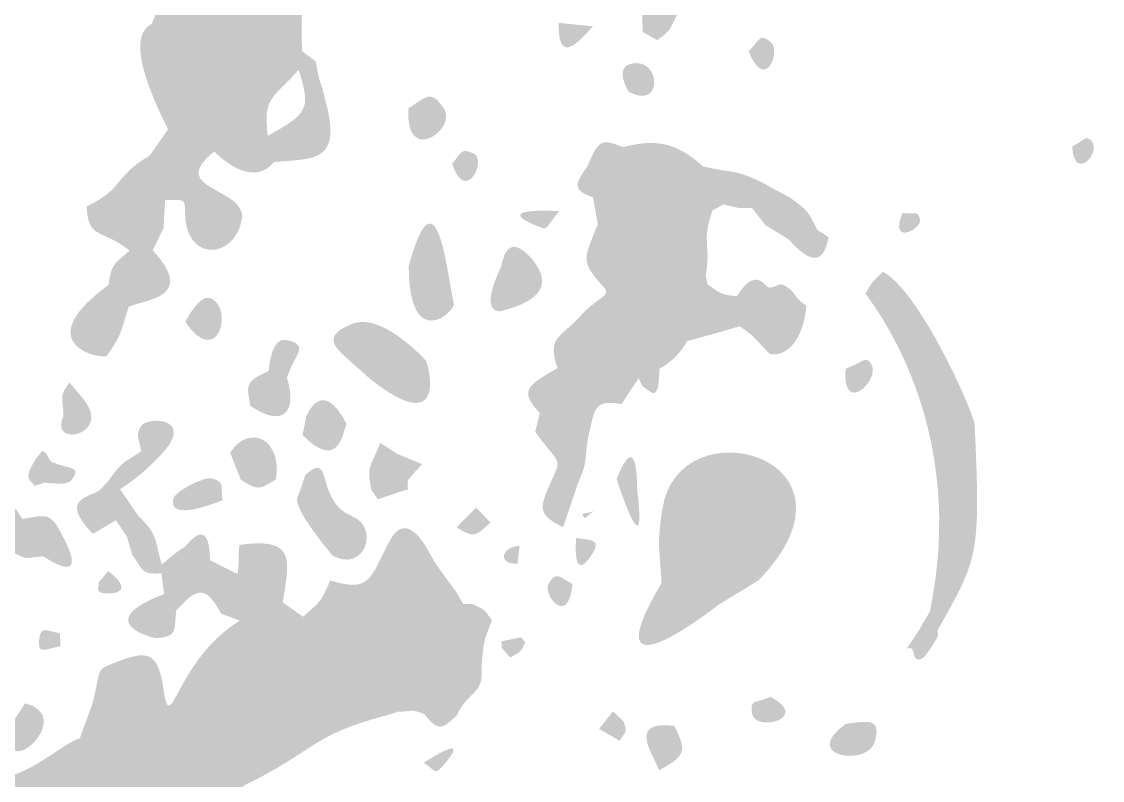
# Model space of a CAD drawing. Header units: millimetres. Extents: x 554 to 734, y 0 to 123.
# Drawn here: x 713.1 to 731.3, y 98.57 to 111.34 of the extents above; entities that cross this region are included whole.
import ezdxf

# ---------------------------------------------------------------- set-up
doc = ezdxf.new("R2010")
doc.units = ezdxf.units.MM

msp = doc.modelspace()

# ---------------------------------------------------------------- hatches: boundary and pattern name
at = {"true_color": 0x080808, "transparency": 33554687}
h = msp.add_hatch(color=18, dxfattribs=at)
edge = h.paths.add_edge_path(flags=0)
edge.add_spline(control_points=[(717.574, 114.897), (718.797, 115.272), (720.474, 114.894), (719.199, 114.285), (719.199, 114.285), (719.12, 114.128), (719.12, 114.128), (719.12, 114.128), (719.301, 113.96), (719.301, 113.96), (718.221, 112.347), (717.731, 112.502), (717.828, 110.841), (717.828, 110.841), (717.767, 110.532), (717.767, 110.532), (717.329, 110.041), (717.165, 110.084), (717.248, 109.422), (717.248, 109.422), (717.356, 108.982), (717.356, 108.982), (716.973, 108.52), (716.404, 109.101), (716.347, 109.159), (716.347, 109.159), (716.166, 109.893), (716.166, 109.893), (716.098, 110.755), (715.931, 110.832), (716.534, 111.467), (716.652, 111.633), (716.632, 111.621), (716.752, 111.774), (717.525, 112.754), (716.321, 111.563), (715.375, 111.507), (714.139, 111.906), (714.197, 112.61), (715.38, 113.142), (715.926, 113.237), (715.91, 113.088), (716.465, 113.183), (717.21, 113.31), (716.728, 113.731), (717.169, 114.34), (717.169, 114.34), (717.574, 114.897), (717.574, 114.897)], knot_values=[0, 0, 0, 0, 1, 1, 1, 2, 2, 2, 3, 3, 3, 4, 4, 4, 5, 5, 5, 6, 6, 6, 7, 7, 7, 8, 8, 8, 9, 9, 9, 10, 10, 10, 11, 11, 11, 12, 12, 12, 13, 13, 13, 14, 14, 14, 15, 15, 15, 16, 16, 16, 16], degree=3, periodic=1)
h = msp.add_hatch(color=18, dxfattribs=at)
edge = h.paths.add_edge_path(flags=0)
edge.add_spline(control_points=[(715.375, 111.507), (716.321, 111.563), (717.525, 112.754), (716.752, 111.774), (716.632, 111.621), (716.652, 111.633), (716.534, 111.467), (715.931, 110.832), (716.098, 110.755), (716.166, 109.893), (716.07, 109.818), (716.077, 109.83), (715.569, 109.531), (714.81, 111.029), (715.171, 111.234), (715.295, 111.305), (715.295, 111.305), (715.375, 111.507), (715.375, 111.507)], knot_values=[0, 0, 0, 0, 1, 1, 1, 2, 2, 2, 3, 3, 3, 4, 4, 4, 5, 5, 5, 6, 6, 6, 6], degree=3, periodic=1)
h = msp.add_hatch(color=18, dxfattribs=at)
edge = h.paths.add_edge_path(flags=0)
edge.add_spline(control_points=[(723.73, 111.69), (724.139, 111.458), (724.137, 111.46), (724.139, 111.459), (724.005, 111.201), (724.035, 111.196), (723.804, 111.032), (723.804, 111.032), (723.56, 111.167), (723.56, 111.167), (723.56, 111.167), (723.55, 111.458), (723.55, 111.458), (723.55, 111.458), (723.73, 111.69), (723.73, 111.69)], knot_values=[0, 0, 0, 0, 1, 1, 1, 2, 2, 2, 3, 3, 3, 4, 4, 4, 5, 5, 5, 5], degree=3, periodic=1)
h = msp.add_hatch(color=18, dxfattribs=at)
edge = h.paths.add_edge_path(flags=0)
edge.add_spline(control_points=[(722.146, 111.323), (722.146, 111.323), (722.728, 111.264), (722.728, 111.264), (722.624, 111.191), (722.124, 110.469), (722.146, 111.323)], knot_values=[0, 0, 0, 0, 1, 1, 1, 2, 2, 2, 2], degree=3, periodic=1)
h = msp.add_hatch(color=18, dxfattribs=at)
edge = h.paths.add_edge_path(flags=0)
edge.add_spline(control_points=[(725.341, 110.846), (725.528, 111.018), (725.514, 111.169), (725.72, 110.994), (725.889, 110.849), (725.623, 110.139), (725.341, 110.846)], knot_values=[0, 0, 0, 0, 1, 1, 1, 2, 2, 2, 2], degree=3, periodic=1)
h = msp.add_hatch(color=18, dxfattribs=at)
edge = h.paths.add_edge_path(flags=0)
edge.add_spline(control_points=[(717.828, 110.841), (717.828, 110.841), (718.055, 110.677), (718.055, 110.677), (718.055, 110.677), (718.084, 110.52), (718.084, 110.52), (718.084, 110.52), (718.118, 110.364), (718.118, 110.364), (718.118, 110.364), (718.169, 110.207), (718.169, 110.207), (718.169, 110.207), (718.209, 110.05), (718.209, 110.05), (718.513, 108.966), (718.041, 109.042), (717.356, 108.982), (717.356, 108.982), (717.248, 109.422), (717.248, 109.422), (717.888, 109.784), (717.995, 109.846), (717.767, 110.532), (717.767, 110.532), (717.828, 110.841), (717.828, 110.841)], knot_values=[0, 0, 0, 0, 1, 1, 1, 2, 2, 2, 3, 3, 3, 4, 4, 4, 5, 5, 5, 6, 6, 6, 7, 7, 7, 8, 8, 8, 9, 9, 9, 9], degree=3, periodic=1)
h = msp.add_hatch(color=18, dxfattribs=at)
edge = h.paths.add_edge_path(flags=0)
edge.add_spline(control_points=[(723.321, 110.167), (723.302, 110.2), (723.077, 110.572), (723.374, 110.637), (723.871, 110.746), (723.908, 109.833), (723.321, 110.167)], knot_values=[0, 0, 0, 0, 1, 1, 1, 2, 2, 2, 2], degree=3, periodic=1)
h = msp.add_hatch(color=18, dxfattribs=at)
edge = h.paths.add_edge_path(flags=0)
edge.add_spline(control_points=[(719.616, 109.883), (719.927, 110.093), (720.001, 110.194), (720.212, 109.884), (720.445, 109.542), (719.554, 108.896), (719.616, 109.883)], knot_values=[0, 0, 0, 0, 1, 1, 1, 2, 2, 2, 2], degree=3, periodic=1)
h = msp.add_hatch(color=18, dxfattribs=at)
edge = h.paths.add_edge_path(flags=0)
edge.add_spline(control_points=[(716.166, 109.893), (716.166, 109.893), (716.347, 109.159), (716.347, 109.159), (715.515, 108.5), (716.919, 108.56), (716.81, 108.004), (716.677, 107.329), (715.833, 107.287), (715.854, 108.172), (715.86, 108.411), (715.765, 108.318), (715.522, 108.345), (715.522, 108.345), (715.394, 108.333), (715.394, 108.333), (715.384, 108.394), (715.316, 108.8), (715.259, 109.088), (715.259, 109.088), (715.569, 109.531), (715.569, 109.531), (716.077, 109.83), (716.07, 109.818), (716.166, 109.893)], knot_values=[0, 0, 0, 0, 1, 1, 1, 2, 2, 2, 3, 3, 3, 4, 4, 4, 5, 5, 5, 6, 6, 6, 7, 7, 7, 8, 8, 8, 8], degree=3, periodic=1)
h = msp.add_hatch(color=18, dxfattribs=at)
edge = h.paths.add_edge_path(flags=0)
edge.add_spline(control_points=[(723.222, 109.23), (723.232, 108.767), (723.193, 108.56), (723.839, 108.627), (724.033, 108.647), (724, 108.612), (724.179, 108.521), (724.179, 108.521), (723.958, 108.325), (723.958, 108.325), (723.576, 107.972), (723.819, 107.893), (723.665, 107.383), (723.583, 107.115), (723.708, 107.169), (724.002, 106.901), (723.833, 106.237), (723.874, 106.259), (723.76, 105.6), (723.571, 105.521), (723.612, 105.504), (723.49, 105.343), (723.49, 105.343), (723.203, 104.908), (723.203, 104.908), (722.734, 104.983), (722.76, 104.841), (722.65, 104.391), (722.362, 104.519), (722.417, 104.575), (721.826, 104.757), (721.454, 105.147), (721.651, 105.236), (722.125, 105.513), (722.451, 105.121), (722.514, 105.247), (722.625, 105.296), (723.778, 105.57), (722.716, 105.831), (722.673, 105.836), (722.897, 106.181), (722.901, 106.242), (722.574, 106.46), (722.887, 106.75), (723.036, 106.734), (722.886, 106.895), (722.487, 107.324), (722.588, 107.375), (722.803, 107.939), (722.803, 107.939), (722.722, 108.387), (722.722, 108.387), (722.722, 108.387), (722.847, 108.517), (722.847, 108.517), (722.847, 108.517), (722.812, 108.663), (722.812, 108.663), (722.812, 108.663), (722.626, 108.905), (722.626, 108.905), (722.804, 109.306), (722.833, 109.402), (723.222, 109.23)], knot_values=[0, 0, 0, 0, 1, 1, 1, 2, 2, 2, 3, 3, 3, 4, 4, 4, 5, 5, 5, 6, 6, 6, 7, 7, 7, 8, 8, 8, 9, 9, 9, 10, 10, 10, 11, 11, 11, 12, 12, 12, 13, 13, 13, 14, 14, 14, 15, 15, 15, 16, 16, 16, 17, 17, 17, 18, 18, 18, 19, 19, 19, 20, 20, 20, 21, 21, 21, 21], degree=3, periodic=1)
h = msp.add_hatch(color=18, dxfattribs=at)
edge = h.paths.add_edge_path(flags=0)
edge.add_spline(control_points=[(723.222, 109.23), (723.827, 109.39), (724.151, 109.282), (724.576, 108.907), (724.576, 108.907), (724.611, 108.49), (724.611, 108.49), (724.372, 108.448), (724.381, 108.413), (724.179, 108.521), (724, 108.612), (724.033, 108.647), (723.839, 108.627), (723.193, 108.56), (723.232, 108.767), (723.222, 109.23)], knot_values=[0, 0, 0, 0, 1, 1, 1, 2, 2, 2, 3, 3, 3, 4, 4, 4, 5, 5, 5, 5], degree=3, periodic=1)
h = msp.add_hatch(color=18, dxfattribs=at)
edge = h.paths.add_edge_path(flags=0)
edge.add_spline(control_points=[(730.789, 109.24), (731.012, 109.363), (731.016, 109.43), (731.11, 109.338), (731.297, 109.157), (730.82, 108.624), (730.789, 109.24)], knot_values=[0, 0, 0, 0, 1, 1, 1, 2, 2, 2, 2], degree=3, periodic=1)
h = msp.add_hatch(color=18, dxfattribs=at)
edge = h.paths.add_edge_path(flags=0)
edge.add_spline(control_points=[(720.352, 108.955), (720.515, 109.137), (720.494, 109.225), (720.709, 109.127), (720.95, 109.016), (720.573, 108.254), (720.352, 108.955)], knot_values=[0, 0, 0, 0, 1, 1, 1, 2, 2, 2, 2], degree=3, periodic=1)
h = msp.add_hatch(color=18, dxfattribs=at)
edge = h.paths.add_edge_path(flags=0)
edge.add_spline(control_points=[(715.259, 109.088), (715.316, 108.8), (715.384, 108.394), (715.394, 108.333), (715.394, 108.333), (715.201, 108.186), (715.201, 108.186), (714.916, 107.914), (715.03, 107.887), (715.06, 107.508), (715.06, 107.508), (714.922, 107.489), (714.922, 107.489), (714.473, 107.856), (714.216, 107.669), (714.199, 108.236), (714.835, 108.531), (714.65, 108.738), (715.259, 109.088)], knot_values=[0, 0, 0, 0, 1, 1, 1, 2, 2, 2, 3, 3, 3, 4, 4, 4, 5, 5, 5, 6, 6, 6, 6], degree=3, periodic=1)
h = msp.add_hatch(color=18, dxfattribs=at)
edge = h.paths.add_edge_path(flags=0)
edge.add_spline(control_points=[(719.619, 107.227), (720.093, 108.96), (720.267, 107.077), (720.38, 106.599), (720.411, 106.466), (719.625, 105.759), (719.619, 107.227)], knot_values=[0, 0, 0, 0, 1, 1, 1, 2, 2, 2, 2], degree=3, periodic=1)
h = msp.add_hatch(color=18, dxfattribs=at)
edge = h.paths.add_edge_path(flags=0)
edge.add_spline(control_points=[(722.626, 108.905), (722.626, 108.905), (722.812, 108.663), (722.812, 108.663), (722.812, 108.663), (722.847, 108.517), (722.847, 108.517), (722.847, 108.517), (722.722, 108.387), (722.722, 108.387), (722.375, 108.509), (722.414, 108.607), (722.626, 108.905)], knot_values=[0, 0, 0, 0, 1, 1, 1, 2, 2, 2, 3, 3, 3, 4, 4, 4, 4], degree=3, periodic=1)
h = msp.add_hatch(color=18, dxfattribs=at)
edge = h.paths.add_edge_path(flags=0)
edge.add_spline(control_points=[(724.576, 108.907), (725.089, 108.786), (725.083, 108.87), (725.563, 108.64), (725.393, 108.237), (725.415, 108.241), (725.397, 108.208), (725.151, 108.203), (725.174, 108.201), (724.923, 108.269), (724.923, 108.269), (724.611, 108.49), (724.611, 108.49), (724.611, 108.49), (724.576, 108.907), (724.576, 108.907)], knot_values=[0, 0, 0, 0, 1, 1, 1, 2, 2, 2, 3, 3, 3, 4, 4, 4, 5, 5, 5, 5], degree=3, periodic=1)
h = msp.add_hatch(color=18, dxfattribs=at)
edge = h.paths.add_edge_path(flags=0)
edge.add_spline(control_points=[(725.563, 108.64), (725.563, 108.64), (726.048, 108.376), (726.048, 108.376), (725.81, 108.167), (725.813, 108.207), (725.63, 107.916), (725.63, 107.916), (725.397, 108.208), (725.397, 108.208), (725.415, 108.241), (725.393, 108.237), (725.563, 108.64)], knot_values=[0, 0, 0, 0, 1, 1, 1, 2, 2, 2, 3, 3, 3, 4, 4, 4, 4], degree=3, periodic=1)
h = msp.add_hatch(color=18, dxfattribs=at)
edge = h.paths.add_edge_path(flags=0)
edge.add_spline(control_points=[(724.179, 108.521), (724.381, 108.413), (724.372, 108.448), (724.611, 108.49), (724.611, 108.49), (724.923, 108.269), (724.923, 108.269), (724.923, 108.269), (724.735, 108.168), (724.735, 108.168), (724.542, 107.626), (724.714, 107.619), (724.62, 107.07), (724.282, 107.076), (724.277, 107.137), (724.002, 106.901), (723.708, 107.169), (723.583, 107.115), (723.665, 107.383), (723.819, 107.893), (723.576, 107.972), (723.958, 108.325), (723.958, 108.325), (724.179, 108.521), (724.179, 108.521)], knot_values=[0, 0, 0, 0, 1, 1, 1, 2, 2, 2, 3, 3, 3, 4, 4, 4, 5, 5, 5, 6, 6, 6, 7, 7, 7, 8, 8, 8, 8], degree=3, periodic=1)
h = msp.add_hatch(color=18, dxfattribs=at)
edge = h.paths.add_edge_path(flags=0)
edge.add_spline(control_points=[(715.394, 108.333), (715.394, 108.333), (715.522, 108.345), (715.522, 108.345), (715.489, 107.898), (715.501, 107.902), (715.492, 107.864), (715.492, 107.864), (715.201, 108.186), (715.201, 108.186), (715.201, 108.186), (715.394, 108.333), (715.394, 108.333)], knot_values=[0, 0, 0, 0, 1, 1, 1, 2, 2, 2, 3, 3, 3, 4, 4, 4, 4], degree=3, periodic=1)
h = msp.add_hatch(color=18, dxfattribs=at)
edge = h.paths.add_edge_path(flags=0)
edge.add_spline(control_points=[(726.048, 108.376), (726.352, 108.149), (726.337, 108.16), (726.496, 107.841), (726.233, 107.828), (726.288, 107.68), (726.017, 107.678), (726.017, 107.678), (725.63, 107.916), (725.63, 107.916), (725.813, 108.207), (725.81, 108.167), (726.048, 108.376)], knot_values=[0, 0, 0, 0, 1, 1, 1, 2, 2, 2, 3, 3, 3, 4, 4, 4, 4], degree=3, periodic=1)
h = msp.add_hatch(color=18, dxfattribs=at)
edge = h.paths.add_edge_path(flags=0)
edge.add_spline(control_points=[(715.201, 108.186), (715.201, 108.186), (715.492, 107.864), (715.492, 107.864), (715.492, 107.864), (715.311, 107.497), (715.311, 107.497), (715.311, 107.497), (715.06, 107.508), (715.06, 107.508), (715.03, 107.887), (714.916, 107.914), (715.201, 108.186)], knot_values=[0, 0, 0, 0, 1, 1, 1, 2, 2, 2, 3, 3, 3, 4, 4, 4, 4], degree=3, periodic=1)
h = msp.add_hatch(color=18, dxfattribs=at)
edge = h.paths.add_edge_path(flags=0)
edge.add_spline(control_points=[(722.152, 108.155), (721.944, 107.897), (721.954, 107.84), (721.859, 107.875), (720.909, 108.229), (722.12, 108.157), (722.152, 108.155)], knot_values=[0, 0, 0, 0, 1, 1, 1, 2, 2, 2, 2], degree=3, periodic=1)
h = msp.add_hatch(color=18, dxfattribs=at)
edge = h.paths.add_edge_path(flags=0)
edge.add_spline(control_points=[(727.935, 108.124), (728.136, 108.1), (728.195, 108.172), (728.226, 108.01), (728.258, 107.839), (727.692, 107.572), (727.935, 108.124)], knot_values=[0, 0, 0, 0, 1, 1, 1, 2, 2, 2, 2], degree=3, periodic=1)
h = msp.add_hatch(color=18, dxfattribs=at)
edge = h.paths.add_edge_path(flags=0)
edge.add_spline(control_points=[(712.524, 107.816), (713.227, 107.019), (712.235, 107.135), (712.115, 107.399), (711.933, 107.801), (712.478, 107.815), (712.524, 107.816)], knot_values=[0, 0, 0, 0, 1, 1, 1, 2, 2, 2, 2], degree=3, periodic=1)
h = msp.add_hatch(color=18, dxfattribs=at)
edge = h.paths.add_edge_path(flags=0)
edge.add_spline(control_points=[(726.496, 107.841), (726.496, 107.841), (726.687, 107.716), (726.687, 107.716), (726.596, 107.224), (726.364, 107.292), (726.017, 107.678), (726.288, 107.68), (726.233, 107.828), (726.496, 107.841)], knot_values=[0, 0, 0, 0, 1, 1, 1, 2, 2, 2, 3, 3, 3, 3], degree=3, periodic=1)
h = msp.add_hatch(color=18, dxfattribs=at)
edge = h.paths.add_edge_path(flags=0)
edge.add_spline(control_points=[(721.719, 107.323), (721.449, 107.107), (721.417, 106.973), (721.178, 107.227), (721.259, 107.637), (721.434, 107.65), (721.719, 107.323)], knot_values=[0, 0, 0, 0, 1, 1, 1, 2, 2, 2, 2], degree=3, periodic=1)
h = msp.add_hatch(color=18, dxfattribs=at)
edge = h.paths.add_edge_path(flags=0)
edge.add_spline(control_points=[(714.922, 107.489), (714.922, 107.489), (715.06, 107.508), (715.06, 107.508), (715.06, 107.508), (715.311, 107.497), (715.311, 107.497), (716.044, 106.699), (715.209, 106.676), (714.909, 106.546), (714.674, 106.686), (714.693, 106.673), (714.566, 106.914), (714.619, 107.275), (714.647, 107.248), (714.922, 107.489)], knot_values=[0, 0, 0, 0, 1, 1, 1, 2, 2, 2, 3, 3, 3, 4, 4, 4, 5, 5, 5, 5], degree=3, periodic=1)
h = msp.add_hatch(color=18, dxfattribs=at)
edge = h.paths.add_edge_path(flags=0)
edge.add_spline(control_points=[(721.719, 107.323), (721.743, 107.265), (722.265, 106.74), (721.181, 106.474), (721.123, 106.46), (720.805, 106.44), (721.178, 107.227), (721.417, 106.973), (721.449, 107.107), (721.719, 107.323)], knot_values=[0, 0, 0, 0, 1, 1, 1, 2, 2, 2, 3, 3, 3, 3], degree=3, periodic=1)
h = msp.add_hatch(color=18, dxfattribs=at)
edge = h.paths.add_edge_path(flags=0)
edge.add_spline(control_points=[(725.662, 106.876), (725.591, 106.429), (725.702, 106.402), (725.396, 106.068), (725.396, 106.068), (725.192, 106.217), (725.192, 106.217), (725.146, 106.722), (725.147, 106.718), (725.146, 106.722), (725.446, 107.23), (725.631, 106.889), (725.662, 106.876)], knot_values=[0, 0, 0, 0, 1, 1, 1, 2, 2, 2, 3, 3, 3, 4, 4, 4, 4], degree=3, periodic=1)
h = msp.add_hatch(color=18, dxfattribs=at)
edge = h.paths.add_edge_path(flags=0)
edge.add_spline(control_points=[(724.62, 107.07), (724.62, 107.07), (724.65, 106.921), (724.65, 106.921), (724.038, 106.487), (724.309, 106.174), (724.31, 105.97), (724.285, 105.923), (724.142, 105.662), (723.844, 105.504), (723.844, 105.504), (723.76, 105.6), (723.76, 105.6), (723.874, 106.259), (723.833, 106.237), (724.002, 106.901), (724.277, 107.137), (724.282, 107.076), (724.62, 107.07)], knot_values=[0, 0, 0, 0, 1, 1, 1, 2, 2, 2, 3, 3, 3, 4, 4, 4, 5, 5, 5, 6, 6, 6, 6], degree=3, periodic=1)
h = msp.add_hatch(color=18, dxfattribs=at)
edge = h.paths.add_edge_path(flags=0)
edge.add_spline(control_points=[(727.606, 107.132), (728.225, 106.807), (729.138, 104.753), (729.147, 104.557), (729.25, 102.337), (729.2, 102.31), (728.535, 101.122), (728.358, 101.025), (728.365, 100.995), (728.215, 101.107), (728.396, 101.43), (728.39, 101.401), (728.396, 101.43), (729.021, 104.444), (727.568, 106.414), (727.309, 106.765), (727.438, 106.99), (727.429, 106.971), (727.606, 107.132)], knot_values=[0, 0, 0, 0, 1, 1, 1, 2, 2, 2, 3, 3, 3, 4, 4, 4, 5, 5, 5, 6, 6, 6, 6], degree=3, periodic=1)
h = msp.add_hatch(color=18, dxfattribs=at)
edge = h.paths.add_edge_path(flags=0)
edge.add_spline(control_points=[(714.566, 106.914), (714.693, 106.673), (714.674, 106.686), (714.909, 106.546), (714.759, 106.105), (714.81, 106.111), (714.533, 105.709), (714.24, 105.689), (713.311, 105.997), (714.566, 106.914)], knot_values=[0, 0, 0, 0, 1, 1, 1, 2, 2, 2, 3, 3, 3, 3], degree=3, periodic=1)
h = msp.add_hatch(color=18, dxfattribs=at)
edge = h.paths.add_edge_path(flags=0)
edge.add_spline(control_points=[(724.65, 106.921), (724.885, 106.763), (724.862, 106.754), (725.146, 106.722), (725.147, 106.718), (725.146, 106.722), (725.192, 106.217), (725.122, 106.196), (724.586, 106.038), (724.31, 105.97), (724.309, 106.174), (724.038, 106.487), (724.65, 106.921)], knot_values=[0, 0, 0, 0, 1, 1, 1, 2, 2, 2, 3, 3, 3, 4, 4, 4, 4], degree=3, periodic=1)
h = msp.add_hatch(color=18, dxfattribs=at)
edge = h.paths.add_edge_path(flags=0)
edge.add_spline(control_points=[(725.662, 106.876), (725.742, 106.834), (725.849, 106.954), (725.928, 106.913), (726.163, 106.79), (726.072, 106.716), (726.312, 106.567), (726.325, 106.559), (726.248, 105.694), (725.705, 105.744), (725.705, 105.744), (725.396, 106.068), (725.396, 106.068), (725.702, 106.402), (725.591, 106.429), (725.662, 106.876)], knot_values=[0, 0, 0, 0, 1, 1, 1, 2, 2, 2, 3, 3, 3, 4, 4, 4, 5, 5, 5, 5], degree=3, periodic=1)
h = msp.add_hatch(color=18, dxfattribs=at)
edge = h.paths.add_edge_path(flags=0)
edge.add_spline(control_points=[(715.858, 106.288), (715.879, 106.33), (716.102, 106.758), (716.277, 106.692), (716.685, 106.54), (716.416, 105.478), (715.858, 106.288)], knot_values=[0, 0, 0, 0, 1, 1, 1, 2, 2, 2, 2], degree=3, periodic=1)
h = msp.add_hatch(color=18, dxfattribs=at)
edge = h.paths.add_edge_path(flags=0)
edge.add_spline(control_points=[(718.964, 105.335), (718.472, 105.804), (718.035, 105.998), (718.667, 106.257), (719.143, 106.453), (719.826, 105.728), (719.902, 105.648), (719.956, 105.59), (720.295, 104.282), (718.964, 105.335)], knot_values=[0, 0, 0, 0, 1, 1, 1, 2, 2, 2, 3, 3, 3, 3], degree=3, periodic=1)
h = msp.add_hatch(color=18, dxfattribs=at)
edge = h.paths.add_edge_path(flags=0)
edge.add_spline(control_points=[(722.574, 106.46), (722.901, 106.242), (722.897, 106.181), (722.673, 105.836), (722.673, 105.836), (722.625, 105.296), (722.625, 105.296), (722.514, 105.247), (722.451, 105.121), (722.125, 105.513), (721.933, 106.071), (722.196, 106.012), (722.574, 106.46)], knot_values=[0, 0, 0, 0, 1, 1, 1, 2, 2, 2, 3, 3, 3, 4, 4, 4, 4], degree=3, periodic=1)
h = msp.add_hatch(color=18, dxfattribs=at)
edge = h.paths.add_edge_path(flags=0)
edge.add_spline(control_points=[(723.351, 106.587), (723.586, 106.036), (723.242, 106.165), (723.21, 106.177), (722.915, 106.288), (723.229, 106.327), (723.351, 106.587)], knot_values=[0, 0, 0, 0, 1, 1, 1, 2, 2, 2, 2], degree=3, periodic=1)
h = msp.add_hatch(color=18, dxfattribs=at)
edge = h.paths.add_edge_path(flags=0)
edge.add_spline(control_points=[(717.261, 105.462), (717.315, 106.035), (717.517, 105.993), (717.565, 105.983), (717.962, 105.901), (717.7, 105.752), (717.57, 105.35), (717.57, 105.35), (717.261, 105.462), (717.261, 105.462)], knot_values=[0, 0, 0, 0, 1, 1, 1, 2, 2, 2, 3, 3, 3, 3], degree=3, periodic=1)
h = msp.add_hatch(color=18, dxfattribs=at)
edge = h.paths.add_edge_path(flags=0)
edge.add_spline(control_points=[(722.673, 105.836), (722.716, 105.831), (723.778, 105.57), (722.625, 105.296), (722.625, 105.296), (722.673, 105.836), (722.673, 105.836)], knot_values=[0, 0, 0, 0, 1, 1, 1, 2, 2, 2, 2], degree=3, periodic=1)
h = msp.add_hatch(color=18, dxfattribs=at)
edge = h.paths.add_edge_path(flags=0)
edge.add_spline(control_points=[(726.974, 105.5), (727.296, 105.628), (727.316, 105.728), (727.406, 105.58), (727.569, 105.314), (726.911, 104.692), (726.974, 105.5)], knot_values=[0, 0, 0, 0, 1, 1, 1, 2, 2, 2, 2], degree=3, periodic=1)
h = msp.add_hatch(color=18, dxfattribs=at)
edge = h.paths.add_edge_path(flags=0)
edge.add_spline(control_points=[(723.76, 105.6), (723.76, 105.6), (723.844, 105.504), (723.844, 105.504), (723.844, 105.504), (723.82, 105.194), (723.82, 105.194), (723.82, 105.194), (723.553, 105.209), (723.553, 105.209), (723.553, 105.209), (723.49, 105.343), (723.49, 105.343), (723.612, 105.504), (723.571, 105.521), (723.76, 105.6)], knot_values=[0, 0, 0, 0, 1, 1, 1, 2, 2, 2, 3, 3, 3, 4, 4, 4, 5, 5, 5, 5], degree=3, periodic=1)
h = msp.add_hatch(color=18, dxfattribs=at)
edge = h.paths.add_edge_path(flags=0)
edge.add_spline(control_points=[(717.261, 105.462), (717.261, 105.462), (717.57, 105.35), (717.57, 105.35), (717.761, 104.739), (717.473, 104.512), (716.951, 104.881), (716.917, 105.184), (716.815, 105.27), (717.261, 105.462)], knot_values=[0, 0, 0, 0, 1, 1, 1, 2, 2, 2, 3, 3, 3, 3], degree=3, periodic=1)
h = msp.add_hatch(color=18, dxfattribs=at)
edge = h.paths.add_edge_path(flags=0)
edge.add_spline(control_points=[(717.895, 104.704), (717.931, 104.759), (718.166, 105.35), (718.572, 104.579), (718.505, 104.373), (718.417, 103.791), (717.834, 104.386), (717.834, 104.386), (717.895, 104.704), (717.895, 104.704)], knot_values=[0, 0, 0, 0, 1, 1, 1, 2, 2, 2, 3, 3, 3, 3], degree=3, periodic=1)
h = msp.add_hatch(color=18, dxfattribs=at)
edge = h.paths.add_edge_path(flags=0)
edge.add_spline(control_points=[(713.909, 105.27), (714.148, 104.983), (714.139, 105.013), (714.239, 104.847), (713.992, 104.796), (714.011, 104.837), (713.809, 104.711), (713.801, 105.011), (713.723, 105.024), (713.909, 105.27)], knot_values=[0, 0, 0, 0, 1, 1, 1, 2, 2, 2, 3, 3, 3, 3], degree=3, periodic=1)
h = msp.add_hatch(color=18, dxfattribs=at)
edge = h.paths.add_edge_path(flags=0)
edge.add_spline(control_points=[(723.553, 105.209), (723.553, 105.209), (723.82, 105.194), (723.82, 105.194), (723.746, 105.01), (723.713, 105.111), (723.553, 105.209)], knot_values=[0, 0, 0, 0, 1, 1, 1, 2, 2, 2, 2], degree=3, periodic=1)
h = msp.add_hatch(color=18, dxfattribs=at)
edge = h.paths.add_edge_path(flags=0)
edge.add_spline(control_points=[(714.239, 104.847), (714.468, 104.347), (713.57, 104.202), (713.809, 104.711), (714.011, 104.837), (713.992, 104.796), (714.239, 104.847)], knot_values=[0, 0, 0, 0, 1, 1, 1, 2, 2, 2, 2], degree=3, periodic=1)
h = msp.add_hatch(color=18, dxfattribs=at)
edge = h.paths.add_edge_path(flags=0)
edge.add_spline(control_points=[(723.876, 101.896), (723.841, 102.532), (723.795, 102.506), (723.891, 103.144), (724.161, 104.927), (727.493, 104.006), (725.518, 101.947), (724.863, 101.543), (724.863, 101.551), (724.81, 101.51), (724.747, 101.461), (722.653, 99.832), (723.876, 101.896)], knot_values=[0, 0, 0, 0, 1, 1, 1, 2, 2, 2, 3, 3, 3, 4, 4, 4, 4], degree=3, periodic=1)
h = msp.add_hatch(color=18, dxfattribs=at)
edge = h.paths.add_edge_path(flags=0)
edge.add_spline(control_points=[(715.117, 104.113), (715.075, 104.371), (715.018, 104.368), (715.113, 104.533), (715.217, 104.715), (716.128, 104.685), (715.362, 103.966), (715.362, 103.966), (715.117, 104.113), (715.117, 104.113)], knot_values=[0, 0, 0, 0, 1, 1, 1, 2, 2, 2, 3, 3, 3, 3], degree=3, periodic=1)
h = msp.add_hatch(color=18, dxfattribs=at)
edge = h.paths.add_edge_path(flags=0)
edge.add_spline(control_points=[(721.826, 104.757), (722.417, 104.575), (722.362, 104.519), (722.65, 104.391), (722.568, 103.98), (722.649, 103.98), (722.48, 103.603), (722.48, 103.603), (722.218, 102.835), (722.218, 102.835), (721.695, 103.087), (721.869, 103.229), (722.096, 103.785), (722.179, 103.987), (722.094, 103.968), (721.75, 104.439), (721.75, 104.439), (721.826, 104.757), (721.826, 104.757)], knot_values=[0, 0, 0, 0, 1, 1, 1, 2, 2, 2, 3, 3, 3, 4, 4, 4, 5, 5, 5, 6, 6, 6, 6], degree=3, periodic=1)
h = msp.add_hatch(color=18, dxfattribs=at)
edge = h.paths.add_edge_path(flags=0)
edge.add_spline(control_points=[(716.613, 104.09), (716.956, 104.599), (717.497, 104.299), (717.383, 103.638), (717.083, 103.449), (717.073, 103.464), (716.793, 103.635), (716.793, 103.635), (716.613, 104.09), (716.613, 104.09)], knot_values=[0, 0, 0, 0, 1, 1, 1, 2, 2, 2, 3, 3, 3, 3], degree=3, periodic=1)
h = msp.add_hatch(color=18, dxfattribs=at)
edge = h.paths.add_edge_path(flags=0)
edge.add_spline(control_points=[(723.121, 103.648), (723.483, 104.559), (723.463, 103.491), (723.464, 103.486), (723.65, 102.001), (723.128, 103.619), (723.121, 103.648)], knot_values=[0, 0, 0, 0, 1, 1, 1, 2, 2, 2, 2], degree=3, periodic=1)
h = msp.add_hatch(color=18, dxfattribs=at)
edge = h.paths.add_edge_path(flags=0)
edge.add_spline(control_points=[(719.141, 104.253), (719.141, 104.253), (719.426, 104.069), (719.426, 104.069), (719.564, 103.861), (719.581, 103.881), (719.606, 103.625), (719.606, 103.625), (719.6, 103.463), (719.6, 103.463), (719.545, 103.459), (719.549, 103.455), (719.099, 103.305), (719.099, 103.305), (718.994, 103.462), (718.994, 103.462), (718.9, 103.876), (718.988, 103.857), (719.141, 104.253)], knot_values=[0, 0, 0, 0, 1, 1, 1, 2, 2, 2, 3, 3, 3, 4, 4, 4, 5, 5, 5, 6, 6, 6, 6], degree=3, periodic=1)
h = msp.add_hatch(color=18, dxfattribs=at)
edge = h.paths.add_edge_path(flags=0)
edge.add_spline(control_points=[(713.642, 103.921), (713.483, 103.615), (713.51, 103.609), (713.491, 103.586), (713.491, 103.586), (713.319, 103.528), (713.319, 103.528), (713.298, 103.575), (713.247, 103.605), (713.226, 103.652), (713.168, 103.787), (713.441, 104.118), (713.454, 104.117), (713.544, 104.109), (713.552, 103.928), (713.642, 103.921)], knot_values=[0, 0, 0, 0, 1, 1, 1, 2, 2, 2, 3, 3, 3, 4, 4, 4, 5, 5, 5, 5], degree=3, periodic=1)
h = msp.add_hatch(color=18, dxfattribs=at)
edge = h.paths.add_edge_path(flags=0)
edge.add_spline(control_points=[(715.117, 104.113), (715.117, 104.113), (715.362, 103.966), (715.362, 103.966), (715.094, 103.685), (714.813, 103.508), (714.761, 103.475), (714.761, 103.475), (714.577, 103.629), (714.577, 103.629), (714.791, 103.941), (714.806, 103.904), (715.117, 104.113)], knot_values=[0, 0, 0, 0, 1, 1, 1, 2, 2, 2, 3, 3, 3, 4, 4, 4, 4], degree=3, periodic=1)
h = msp.add_hatch(color=18, dxfattribs=at)
edge = h.paths.add_edge_path(flags=0)
edge.add_spline(control_points=[(717.739, 103.31), (717.88, 103.693), (717.866, 103.7), (717.892, 103.724), (718.353, 104.145), (718.039, 103.269), (718.671, 103.017), (719.136, 102.831), (718.879, 102.057), (718.337, 102.358), (717.768, 103.048), (717.749, 103.221), (717.739, 103.31)], knot_values=[0, 0, 0, 0, 1, 1, 1, 2, 2, 2, 3, 3, 3, 4, 4, 4, 4], degree=3, periodic=1)
h = msp.add_hatch(color=18, dxfattribs=at)
edge = h.paths.add_edge_path(flags=0)
edge.add_spline(control_points=[(719.426, 104.069), (719.426, 104.069), (719.837, 103.9), (719.837, 103.9), (719.841, 103.872), (719.837, 103.9), (719.606, 103.625), (719.581, 103.881), (719.564, 103.861), (719.426, 104.069)], knot_values=[0, 0, 0, 0, 1, 1, 1, 2, 2, 2, 3, 3, 3, 3], degree=3, periodic=1)
h = msp.add_hatch(color=18, dxfattribs=at)
edge = h.paths.add_edge_path(flags=0)
edge.add_spline(control_points=[(713.642, 103.921), (713.921, 103.809), (714.124, 103.858), (713.941, 103.627), (713.919, 103.598), (713.872, 103.539), (713.491, 103.586), (713.51, 103.609), (713.483, 103.615), (713.642, 103.921)], knot_values=[0, 0, 0, 0, 1, 1, 1, 2, 2, 2, 3, 3, 3, 3], degree=3, periodic=1)
h = msp.add_hatch(color=18, dxfattribs=at)
edge = h.paths.add_edge_path(flags=0)
edge.add_spline(control_points=[(714.577, 103.629), (714.577, 103.629), (714.761, 103.475), (714.761, 103.475), (714.761, 103.475), (715.062, 103.036), (715.062, 103.036), (715.062, 103.036), (714.878, 102.674), (714.878, 102.674), (714.878, 102.674), (714.692, 102.953), (714.692, 102.953), (714.502, 103.198), (714.462, 103.159), (714.424, 103.462), (714.424, 103.462), (714.577, 103.629), (714.577, 103.629)], knot_values=[0, 0, 0, 0, 1, 1, 1, 2, 2, 2, 3, 3, 3, 4, 4, 4, 5, 5, 5, 6, 6, 6, 6], degree=3, periodic=1)
h = msp.add_hatch(color=18, dxfattribs=at)
edge = h.paths.add_edge_path(flags=0)
edge.add_spline(control_points=[(716.49, 103.291), (716.428, 103.266), (715.564, 102.908), (715.657, 103.312), (715.686, 103.439), (716.18, 103.694), (716.314, 103.655), (716.544, 103.589), (716.437, 103.519), (716.49, 103.291)], knot_values=[0, 0, 0, 0, 1, 1, 1, 2, 2, 2, 3, 3, 3, 3], degree=3, periodic=1)
h = msp.add_hatch(color=18, dxfattribs=at)
edge = h.paths.add_edge_path(flags=0)
edge.add_spline(control_points=[(714.424, 103.462), (714.462, 103.159), (714.502, 103.198), (714.692, 102.953), (714.692, 102.953), (714.303, 102.723), (714.303, 102.723), (713.728, 103.32), (714.233, 103.328), (714.424, 103.462)], knot_values=[0, 0, 0, 0, 1, 1, 1, 2, 2, 2, 3, 3, 3, 3], degree=3, periodic=1)
h = msp.add_hatch(color=18, dxfattribs=at)
edge = h.paths.add_edge_path(flags=0)
edge.add_spline(control_points=[(720.756, 103.165), (720.756, 103.165), (720.997, 102.912), (720.997, 102.912), (720.74, 102.686), (720.72, 102.645), (720.427, 102.835), (720.427, 102.835), (720.756, 103.165), (720.756, 103.165)], knot_values=[0, 0, 0, 0, 1, 1, 1, 2, 2, 2, 3, 3, 3, 3], degree=3, periodic=1)
h = msp.add_hatch(color=18, dxfattribs=at)
edge = h.paths.add_edge_path(flags=0)
edge.add_spline(control_points=[(719.976, 102.388), (719.93, 102.296), (719.772, 102.299), (719.726, 102.207), (719.585, 101.927), (720.069, 101.281), (719.294, 99.682), (717.963, 99.336), (718.089, 99.096), (716.86, 98.493), (716.827, 98.462), (716.636, 98.272), (716.495, 98.063), (715.391, 97.122), (715.525, 96.995), (714.359, 96.162), (714.359, 96.162), (713.624, 95.988), (713.624, 95.988), (713.622, 95.987), (713.624, 95.988), (712.682, 95.329), (712.682, 95.329), (712.61, 95.122), (712.61, 95.122), (712.61, 95.122), (712.646, 94.721), (712.646, 94.721), (712.574, 94.695), (712.611, 94.662), (711.766, 94.352), (711.766, 94.352), (711.606, 94.412), (711.606, 94.412), (711.299, 94.926), (711.954, 94.779), (712.111, 95.14), (712.134, 95.195), (712.33, 95.536), (712.349, 95.571), (712.349, 95.571), (712.236, 95.709), (712.236, 95.709), (711.502, 95.484), (711.403, 95.43), (711.336, 95.393), (711.295, 95.371), (711.174, 95.305), (710.798, 95.178), (710.798, 95.178), (710.361, 95.056), (710.361, 95.056), (709.901, 95.002), (709.945, 94.956), (709.548, 94.707), (708.704, 94.178), (708.548, 95.018), (707.666, 94.57), (706.594, 94.223), (706.54, 94.502), (705.471, 94.092), (705.297, 94.085), (704.343, 94.049), (703.375, 93.481), (703.359, 93.451), (703.374, 93.47), (703.132, 93.26), (703.132, 93.26), (702.817, 93.268), (702.817, 93.268), (702.817, 93.268), (702.656, 93.414), (702.656, 93.414), (702.722, 93.985), (702.831, 93.919), (703.121, 94.405), (703.121, 94.405), (703.302, 94.492), (703.302, 94.492), (703.302, 94.492), (703.375, 94.722), (703.375, 94.722), (703.523, 94.968), (703.48, 95.002), (703.764, 95.085), (704.301, 95.244), (703.962, 95.805), (704.501, 95.74), (704.501, 95.74), (704.706, 95.154), (704.706, 95.154), (704.36, 94.8), (704.021, 94.723), (704.396, 94.56), (704.547, 94.494), (704.538, 94.564), (705.013, 94.829), (705.528, 95.092), (705.557, 95.016), (705.947, 95.47), (706.297, 95.878), (706.54, 95.19), (708.113, 96.003), (708.448, 96.176), (708.174, 96.814), (709.719, 96.717), (710.435, 96.581), (710.413, 96.732), (710.97, 97.194), (710.97, 97.194), (711.361, 97.601), (711.361, 97.601), (711.718, 97.904), (711.659, 97.935), (711.658, 98.396), (712.065, 98.65), (712.059, 98.682), (712.544, 98.612), (713.117, 98.529), (713.79, 99.205), (714.083, 99.282), (714.251, 99.2), (714.223, 99.046), (714.738, 99.226), (715.257, 99.407), (714.691, 99.467), (714.293, 99.856), (714.434, 100.392), (714.36, 100.429), (714.568, 100.513), (715.17, 100.757), (715.389, 100.806), (715.486, 100.144), (715.621, 99.223), (715.658, 100.567), (716.778, 101.265), (716.838, 101.234), (717.09, 101.102), (717.561, 100.948), (717.561, 100.948), (717.715, 101.274), (717.715, 101.274), (717.715, 101.274), (717.842, 101.328), (717.842, 101.328), (718.132, 101.588), (718.135, 101.561), (718.3, 101.94), (718.997, 101.722), (718.966, 101.989), (719.31, 102.624), (719.598, 103.155), (719.951, 102.439), (719.976, 102.388)], knot_values=[0, 0, 0, 0, 1, 1, 1, 2, 2, 2, 3, 3, 3, 4, 4, 4, 5, 5, 5, 6, 6, 6, 7, 7, 7, 8, 8, 8, 9, 9, 9, 10, 10, 10, 11, 11, 11, 12, 12, 12, 13, 13, 13, 14, 14, 14, 15, 15, 15, 16, 16, 16, 17, 17, 17, 18, 18, 18, 19, 19, 19, 20, 20, 20, 21, 21, 21, 22, 22, 22, 23, 23, 23, 24, 24, 24, 25, 25, 25, 26, 26, 26, 27, 27, 27, 28, 28, 28, 29, 29, 29, 30, 30, 30, 31, 31, 31, 32, 32, 32, 33, 33, 33, 34, 34, 34, 35, 35, 35, 36, 36, 36, 37, 37, 37, 38, 38, 38, 39, 39, 39, 40, 40, 40, 41, 41, 41, 42, 42, 42, 43, 43, 43, 44, 44, 44, 45, 45, 45, 46, 46, 46, 47, 47, 47, 48, 48, 48, 49, 49, 49, 50, 50, 50, 51, 51, 51, 51], degree=3, periodic=1)
h = msp.add_hatch(color=18, dxfattribs=at)
edge = h.paths.add_edge_path(flags=0)
edge.add_spline(control_points=[(713.004, 103.147), (713.004, 103.147), (713.118, 102.972), (713.118, 102.972), (713.118, 102.972), (713.179, 102.315), (713.179, 102.315), (712.761, 102.455), (712.89, 102.576), (712.699, 102.982), (712.699, 102.982), (713.004, 103.147), (713.004, 103.147)], knot_values=[0, 0, 0, 0, 1, 1, 1, 2, 2, 2, 3, 3, 3, 4, 4, 4, 4], degree=3, periodic=1)
h = msp.add_hatch(color=18, dxfattribs=at)
edge = h.paths.add_edge_path(flags=0)
edge.add_spline(control_points=[(713.118, 102.972), (713.548, 103.053), (713.599, 103.075), (713.797, 102.678), (713.509, 102.661), (713.5, 102.636), (713.467, 102.345), (713.467, 102.345), (713.179, 102.315), (713.179, 102.315), (713.179, 102.315), (713.118, 102.972), (713.118, 102.972)], knot_values=[0, 0, 0, 0, 1, 1, 1, 2, 2, 2, 3, 3, 3, 4, 4, 4, 4], degree=3, periodic=1)
h = msp.add_hatch(color=18, dxfattribs=at)
edge = h.paths.add_edge_path(flags=0)
edge.add_spline(control_points=[(715.062, 103.036), (715.405, 102.686), (715.332, 102.67), (715.464, 102.205), (715.464, 102.205), (715.458, 102.059), (715.458, 102.059), (715.12, 102.031), (715.156, 102.105), (714.966, 102.371), (714.966, 102.371), (714.878, 102.674), (714.878, 102.674), (714.878, 102.674), (715.062, 103.036), (715.062, 103.036)], knot_values=[0, 0, 0, 0, 1, 1, 1, 2, 2, 2, 3, 3, 3, 4, 4, 4, 5, 5, 5, 5], degree=3, periodic=1)
h = msp.add_hatch(color=18, dxfattribs=at)
edge = h.paths.add_edge_path(flags=0)
edge.add_spline(control_points=[(715.862, 102.512), (716.296, 103.06), (716.274, 102.319), (716.272, 102.281), (716.002, 102.244), (715.994, 102.27), (715.862, 102.512)], knot_values=[0, 0, 0, 0, 1, 1, 1, 2, 2, 2, 2], degree=3, periodic=1)
h = msp.add_hatch(color=18, dxfattribs=at)
edge = h.paths.add_edge_path(flags=0)
edge.add_spline(control_points=[(722.76, 103.128), (722.583, 102.993), (722.596, 102.98), (722.583, 102.993), (722.466, 103.109), (722.636, 103.033), (722.76, 103.128)], knot_values=[0, 0, 0, 0, 1, 1, 1, 2, 2, 2, 2], degree=3, periodic=1)
h = msp.add_hatch(color=18, dxfattribs=at)
edge = h.paths.add_edge_path(flags=0)
edge.add_spline(control_points=[(713.797, 102.678), (713.815, 102.645), (714.291, 101.81), (713.467, 102.345), (713.5, 102.636), (713.509, 102.661), (713.797, 102.678)], knot_values=[0, 0, 0, 0, 1, 1, 1, 2, 2, 2, 2], degree=3, periodic=1)
h = msp.add_hatch(color=18, dxfattribs=at)
edge = h.paths.add_edge_path(flags=0)
edge.add_spline(control_points=[(716.771, 102.538), (717.663, 102.662), (717.618, 102.334), (717.527, 101.733), (717.053, 101.396), (716.903, 101.487), (716.739, 102.046), (716.778, 102.314), (716.74, 102.285), (716.771, 102.538)], knot_values=[0, 0, 0, 0, 1, 1, 1, 2, 2, 2, 3, 3, 3, 3], degree=3, periodic=1)
h = msp.add_hatch(color=18, dxfattribs=at)
edge = h.paths.add_edge_path(flags=0)
edge.add_spline(control_points=[(722.439, 102.653), (722.712, 102.617), (722.861, 102.622), (722.707, 102.382), (722.367, 101.854), (722.436, 102.622), (722.439, 102.653)], knot_values=[0, 0, 0, 0, 1, 1, 1, 2, 2, 2, 2], degree=3, periodic=1)
h = msp.add_hatch(color=18, dxfattribs=at)
edge = h.paths.add_edge_path(flags=0)
edge.add_spline(control_points=[(715.862, 102.512), (715.994, 102.27), (716.002, 102.244), (716.272, 102.281), (716.272, 102.281), (716.739, 102.046), (716.739, 102.046), (716.903, 101.487), (717.053, 101.396), (717.527, 101.733), (717.527, 101.733), (717.498, 101.571), (717.498, 101.571), (717.553, 101.37), (717.538, 101.372), (717.715, 101.274), (717.715, 101.274), (717.561, 100.948), (717.561, 100.948), (717.09, 101.102), (716.838, 101.234), (716.778, 101.265), (716.778, 101.265), (716.463, 101.379), (716.463, 101.379), (716.176, 101.929), (716.01, 101.754), (715.706, 101.434), (715.706, 101.434), (715.501, 101.71), (715.501, 101.71), (715.501, 101.71), (715.458, 102.059), (715.458, 102.059), (715.458, 102.059), (715.464, 102.205), (715.464, 102.205), (715.825, 102.523), (715.836, 102.481), (715.862, 102.512)], knot_values=[0, 0, 0, 0, 1, 1, 1, 2, 2, 2, 3, 3, 3, 4, 4, 4, 5, 5, 5, 6, 6, 6, 7, 7, 7, 8, 8, 8, 9, 9, 9, 10, 10, 10, 11, 11, 11, 12, 12, 12, 13, 13, 13, 13], degree=3, periodic=1)
h = msp.add_hatch(color=18, dxfattribs=at)
edge = h.paths.add_edge_path(flags=0)
edge.add_spline(control_points=[(721.487, 102.523), (721.487, 102.523), (721.452, 102.223), (721.452, 102.223), (721.128, 102.195), (721.157, 102.499), (721.487, 102.523)], knot_values=[0, 0, 0, 0, 1, 1, 1, 2, 2, 2, 2], degree=3, periodic=1)
h = msp.add_hatch(color=18, dxfattribs=at)
edge = h.paths.add_edge_path(flags=0)
edge.add_spline(control_points=[(719.976, 102.388), (720.014, 102.34), (719.969, 102.347), (720.409, 101.762), (720.409, 101.762), (720.54, 101.54), (720.54, 101.54), (720.54, 101.54), (720.695, 101.541), (720.695, 101.541), (720.359, 101.05), (720.517, 101.016), (720.423, 100.412), (720.092, 100.091), (720.127, 100.096), (719.885, 99.687), (719.65, 99.787), (719.666, 99.732), (719.435, 99.728), (719.435, 99.728), (719.294, 99.682), (719.294, 99.682), (720.069, 101.281), (719.585, 101.927), (719.726, 102.207), (719.772, 102.299), (719.93, 102.296), (719.976, 102.388)], knot_values=[0, 0, 0, 0, 1, 1, 1, 2, 2, 2, 3, 3, 3, 4, 4, 4, 5, 5, 5, 6, 6, 6, 7, 7, 7, 8, 8, 8, 9, 9, 9, 9], degree=3, periodic=1)
h = msp.add_hatch(color=18, dxfattribs=at)
edge = h.paths.add_edge_path(flags=0)
edge.add_spline(control_points=[(714.561, 102.095), (714.826, 101.902), (714.882, 101.731), (714.573, 101.72), (714.285, 101.71), (714.433, 101.86), (714.395, 101.898), (714.395, 101.898), (714.561, 102.095), (714.561, 102.095)], knot_values=[0, 0, 0, 0, 1, 1, 1, 2, 2, 2, 3, 3, 3, 3], degree=3, periodic=1)
h = msp.add_hatch(color=18, dxfattribs=at)
edge = h.paths.add_edge_path(flags=0)
edge.add_spline(control_points=[(722.375, 101.879), (722.315, 101.14), (721.866, 101.702), (721.974, 101.883), (722.102, 102.098), (722.143, 102.009), (722.375, 101.879)], knot_values=[0, 0, 0, 0, 1, 1, 1, 2, 2, 2, 2], degree=3, periodic=1)
h = msp.add_hatch(color=18, dxfattribs=at)
edge = h.paths.add_edge_path(flags=0)
edge.add_spline(control_points=[(715.501, 101.71), (715.501, 101.71), (715.706, 101.434), (715.706, 101.434), (715.671, 101.093), (715.73, 100.986), (715.371, 100.97), (715.311, 100.967), (714.256, 101.238), (715.501, 101.71)], knot_values=[0, 0, 0, 0, 1, 1, 1, 2, 2, 2, 3, 3, 3, 3], degree=3, periodic=1)
h = msp.add_hatch(color=18, dxfattribs=at)
edge = h.paths.add_edge_path(flags=0)
edge.add_spline(control_points=[(717.498, 101.571), (717.498, 101.571), (717.842, 101.328), (717.842, 101.328), (717.842, 101.328), (717.715, 101.274), (717.715, 101.274), (717.538, 101.372), (717.553, 101.37), (717.498, 101.571)], knot_values=[0, 0, 0, 0, 1, 1, 1, 2, 2, 2, 3, 3, 3, 3], degree=3, periodic=1)
h = msp.add_hatch(color=18, dxfattribs=at)
edge = h.paths.add_edge_path(flags=0)
edge.add_spline(control_points=[(720.695, 101.541), (720.916, 101.442), (720.893, 101.446), (721.022, 101.266), (720.864, 100.873), (720.884, 100.889), (720.845, 100.48), (720.638, 100.416), (720.672, 100.407), (720.423, 100.412), (720.517, 101.016), (720.359, 101.05), (720.695, 101.541)], knot_values=[0, 0, 0, 0, 1, 1, 1, 2, 2, 2, 3, 3, 3, 4, 4, 4, 4], degree=3, periodic=1)
h = msp.add_hatch(color=18, dxfattribs=at)
edge = h.paths.add_edge_path(flags=0)
edge.add_spline(control_points=[(713.749, 101.051), (713.749, 101.051), (713.758, 100.832), (713.758, 100.832), (713.484, 100.778), (713.371, 100.686), (713.399, 100.943), (713.426, 101.19), (713.515, 101.087), (713.749, 101.051)], knot_values=[0, 0, 0, 0, 1, 1, 1, 2, 2, 2, 3, 3, 3, 3], degree=3, periodic=1)
h = msp.add_hatch(color=18, dxfattribs=at)
edge = h.paths.add_edge_path(flags=0)
edge.add_spline(control_points=[(721.184, 100.915), (721.184, 100.915), (721.507, 100.982), (721.507, 100.982), (721.507, 100.982), (721.583, 100.901), (721.583, 100.901), (721.495, 100.707), (721.493, 100.741), (721.327, 100.642), (721.327, 100.642), (721.184, 100.808), (721.184, 100.808), (721.184, 100.808), (721.184, 100.915), (721.184, 100.915)], knot_values=[0, 0, 0, 0, 1, 1, 1, 2, 2, 2, 3, 3, 3, 4, 4, 4, 5, 5, 5, 5], degree=3, periodic=1)
h = msp.add_hatch(color=18, dxfattribs=at)
edge = h.paths.add_edge_path(flags=0)
edge.add_spline(control_points=[(728.215, 101.107), (728.365, 100.995), (728.358, 101.025), (728.535, 101.122), (728.511, 101.081), (728.544, 101.022), (728.52, 100.981), (728.323, 100.647), (728.271, 100.628), (728.236, 100.615), (728.067, 100.554), (728.181, 100.858), (728.007, 100.795), (728.007, 100.795), (728.215, 101.107), (728.215, 101.107)], knot_values=[0, 0, 0, 0, 1, 1, 1, 2, 2, 2, 3, 3, 3, 4, 4, 4, 5, 5, 5, 5], degree=3, periodic=1)
h = msp.add_hatch(color=18, dxfattribs=at)
edge = h.paths.add_edge_path(flags=0)
edge.add_spline(control_points=[(720.423, 100.412), (720.672, 100.407), (720.638, 100.416), (720.845, 100.48), (720.887, 100), (720.632, 100.106), (720.431, 99.671), (720.175, 99.419), (720.107, 99.407), (719.885, 99.687), (720.127, 100.096), (720.092, 100.091), (720.423, 100.412)], knot_values=[0, 0, 0, 0, 1, 1, 1, 2, 2, 2, 3, 3, 3, 4, 4, 4, 4], degree=3, periodic=1)
h = msp.add_hatch(color=18, dxfattribs=at)
edge = h.paths.add_edge_path(flags=0)
edge.add_spline(control_points=[(725.713, 99.979), (726.397, 99.619), (725.456, 99.378), (725.4, 99.697), (725.356, 99.95), (725.471, 99.873), (725.713, 99.979)], knot_values=[0, 0, 0, 0, 1, 1, 1, 2, 2, 2, 2], degree=3, periodic=1)
h = msp.add_hatch(color=18, dxfattribs=at)
edge = h.paths.add_edge_path(flags=0)
edge.add_spline(control_points=[(713.159, 99.872), (713.985, 99.668), (712.942, 98.683), (712.923, 99.221), (712.91, 99.591), (712.979, 99.56), (713.159, 99.872)], knot_values=[0, 0, 0, 0, 1, 1, 1, 2, 2, 2, 2], degree=3, periodic=1)
h = msp.add_hatch(color=18, dxfattribs=at)
edge = h.paths.add_edge_path(flags=0)
edge.add_spline(control_points=[(714.293, 99.856), (714.691, 99.467), (715.257, 99.407), (714.738, 99.226), (714.223, 99.046), (714.251, 99.2), (714.083, 99.282), (714.083, 99.282), (714.293, 99.856), (714.293, 99.856)], knot_values=[0, 0, 0, 0, 1, 1, 1, 2, 2, 2, 3, 3, 3, 3], degree=3, periodic=1)
msp.add_hatch(color=18, dxfattribs=at).paths.add_polyline_path([(723.06, 99.737), (723.236, 99.567), (723.17, 99.242), (722.825, 99.44)], flags=0)
h = msp.add_hatch(color=18, dxfattribs=at)
edge = h.paths.add_edge_path(flags=0)
edge.add_spline(control_points=[(723.236, 99.567), (723.305, 99.376), (723.269, 99.397), (723.17, 99.242), (723.17, 99.242), (723.236, 99.567), (723.236, 99.567)], knot_values=[0, 0, 0, 0, 1, 1, 1, 2, 2, 2, 2], degree=3, periodic=1)
h = msp.add_hatch(color=18, dxfattribs=at)
edge = h.paths.add_edge_path(flags=0)
edge.add_spline(control_points=[(724.09, 99.492), (724.327, 99.036), (724.244, 98.975), (723.837, 98.744), (723.73, 99.023), (723.295, 99.589), (724.09, 99.492)], knot_values=[0, 0, 0, 0, 1, 1, 1, 2, 2, 2, 2], degree=3, periodic=1)
h = msp.add_hatch(color=18, dxfattribs=at)
edge = h.paths.add_edge_path(flags=0)
edge.add_spline(control_points=[(726.979, 99.525), (727.375, 99.581), (727.577, 99.617), (727.465, 99.221), (727.347, 98.802), (726.194, 98.971), (726.979, 99.525)], knot_values=[0, 0, 0, 0, 1, 1, 1, 2, 2, 2, 2], degree=3, periodic=1)
h = msp.add_hatch(color=18, dxfattribs=at)
edge = h.paths.add_edge_path(flags=0)
edge.add_spline(control_points=[(719.872, 98.87), (719.893, 98.884), (720.745, 99.445), (720.182, 98.802), (720.053, 98.655), (720.057, 98.756), (719.872, 98.87)], knot_values=[0, 0, 0, 0, 1, 1, 1, 2, 2, 2, 2], degree=3, periodic=1)

doc.saveas('drawing.dxf')
